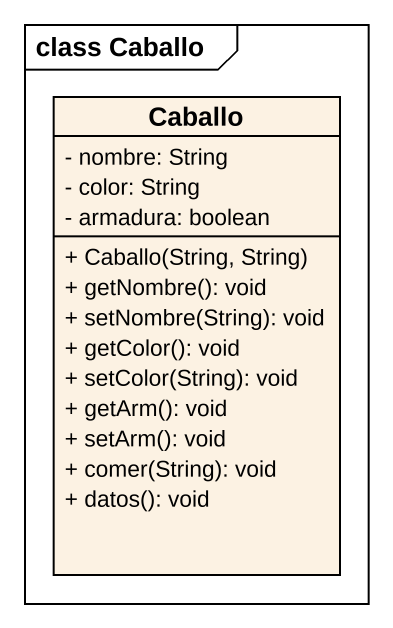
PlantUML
@startuml
mainframe class Caballo
hide circle
hide empty members
skinparam classAttributeIconSize 0
class Caballo {
  - nombre: String
  - color: String
  - armadura: boolean
  + Caballo(String, String)
  + getNombre(): void
  + setNombre(String): void
  + getColor(): void
  + setColor(String): void
  + getArm(): void
  + setArm(): void
  + comer(String): void
  + datos(): void
}
@enduml
